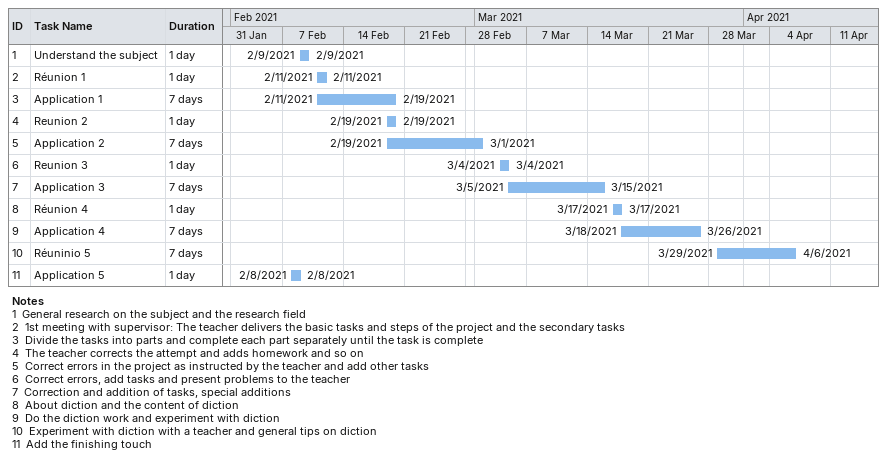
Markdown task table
| ID | Task | Duration | Start | Finish |
|---|---|---|---|---|
| 1 | Understand the subject | 1d | 2021-02-09 | 2021-02-09 |
| 2 | Réunion 1 | 1d | 2021-02-11 | 2021-02-11 |
| 3 | Application 1 | 7d | 2021-02-11 | 2021-02-19 |
| 4 | Reunion 2 | 1d | 2021-02-19 | 2021-02-19 |
| 5 | Application 2 | 7d | 2021-02-19 | 2021-03-01 |
| 6 | Reunion 3 | 1d | 2021-03-04 | 2021-03-04 |
| 7 | Application 3 | 7d | 2021-03-05 | 2021-03-15 |
| 8 | Réunion 4 | 1d | 2021-03-17 | 2021-03-17 |
| 9 | Application 4 | 7d | 2021-03-18 | 2021-03-26 |
| 10 | Réuninio 5 | 7d | 2021-03-29 | 2021-04-06 |
| 11 | Application 5 | 1d | 2021-02-08 | 2021-02-08 |

Notes
- 1: General research on the subject and the research field
- 2: 1st meeting with supervisor: The teacher delivers the basic tasks and steps of the project and the secondary tasks
- 3: Divide the tasks into parts and complete each part separately until the task is complete
- 4: The teacher corrects the attempt and adds homework and so on
- 5: Correct errors in the project as instructed by the teacher and add other tasks
- 6: Correct errors, add tasks and present problems to the teacher
- 7: Correction and addition of tasks, special additions
- 8: About diction and the content of diction
- 9: Do the diction work and experiment with diction
- 10: Experiment with diction with a teacher and general tips on diction
- 11: Add the finishing touch
